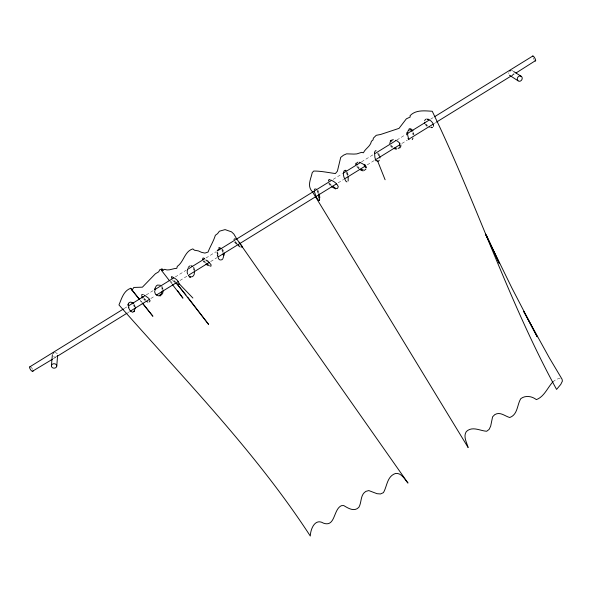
<?xml version="1.0" encoding="UTF-8"?>
<svg xmlns="http://www.w3.org/2000/svg" width="592" height="592" viewBox="0 0 592 592"><rect width="100%" height="100%" fill="white"/><g stroke="black" fill="none" stroke-linecap="round" stroke-linejoin="round"><path stroke-width="0.44" stroke-dasharray="2.96 2.22" d="M162.223 290.435L161.89 288.008M552.913 381.847L555.385 379.946L557.967 378.806L560.358 378.503M124.202 308.521L127.347 306.575M146.202 294.927L154.061 290.065M175.276 276.96L186.273 270.159M205.92 258.023L216.132 251.711M333.2 179.369L342.627 173.545M361.483 161.89L373.271 154.608M396.84 140.045L405.483 134.702M430.621 119.17L433.766 117.223M53.228 358.774L56.373 356.828M127.99 312.606L129.567 311.629M150.812 298.509L154.749 296.081M179.931 280.527L187.013 276.153M210.626 261.575L216.924 257.69M338.121 182.847L343.626 179.443M367.24 164.865L374.322 160.491M401.864 143.479L407.377 140.082M434.128 123.558L435.705 122.588M512.043 75.443L514.404 73.985M144.026 299.012L145.484 300.196M143.708 299.382L145.218 300.595M393.095 147.127L390.683 144.759M391.327 146.394L392.355 147.179M392.089 147.6L389.788 145.203M175.624 281.955L174.189 280.578M145.758 299.789L143.153 297.458M427.698 125.622L426.107 124.187M426.936 125.645L425.715 124.505M427.15 126.488L424.383 123.676M359.263 167.987L357.25 165.819M357.908 167.477L358.959 168.372M358.656 168.757L356.362 166.263M237.17 243.608L235.113 241.425M236.859 243.978L234.691 241.669M236.556 244.348L234.269 241.913M331.402 185.296L329.529 183.15M331.076 185.659L329.093 183.387M205.994 262.841L203.944 260.635M173.826 280.904L174.721 281.785M174.381 282.132L172.265 279.838M203.522 260.865L204.684 262.256M203.16 261.176L204.336 262.574M140.452 300.743L141.584 302.157M140.393 300.477L141.532 301.913M170.096 281.533L171.769 283.701M328.664 183.616L329.84 185.17M170.607 280.956L172.22 283.205M133.984 304.732L134.754 306.819M133.555 304.976L134.258 306.9M134.414 304.488L135.25 306.73M162.215 286.602L163.222 289.629M161.505 286.306L162.748 289.703M347.127 172.08L348.533 175.809M346.35 172.672L347.622 176.105M193.917 267.399L194.812 269.945M193.214 267.118L194.331 270.048M222.599 249.188L223.473 250.89M222.178 249.439L223.31 252.214M221.763 249.698L222.836 252.347M317.497 190.506L318.859 194.102M317.083 190.779L318.2 193.577M317.911 190.232L318.755 191.971M346.742 172.376L348.081 175.957M378.628 153.01L379.694 156.133M377.541 152.98L378.725 156.281M378.695 154.349L379.035 155.585M193.569 268.864L193.85 270.152M413.941 134.695L413.66 132.638M413.445 134.695L413.179 132.741M412.95 134.702L412.691 132.837M56.203 356.85A2.627 2.198 2.7 0 1 53.576 356.702M54.679 352.684A2.627 2.198 2.7 0 1 57.52 354.268M30.902 367.181A2.701 0.947 55.3 0 1 32.582 369.275M534.058 59.533A2.797 0.673 61.1 0 1 533.133 57.838M513.501 73.489A2.716 2.338 -58.6 0 1 511.754 75.539M508.713 73.645A2.716 2.338 -58.6 0 1 508.794 72.735M511.399 70.492A2.716 2.338 -58.6 0 1 512.909 71.055"/><path stroke-width="0.89" d="M356.791 163.407L356.739 164.539M217.168 253.095L217.175 252.155M163.192 290.561L162.622 293.558L160.047 296.052M433.61 126.355C433.825 122.929 430.687 120.228 427.764 119.051M128.538 304.184L128.101 304.547L128.553 304.295M355.762 164.731L355.836 163.229M319.236 199.238L319.325 197.861M56.758 366.085A2.686 2.235 2.2 0 0 52.866 363.932A2.686 2.235 2.2 0 0 52.614 367.795A2.686 2.235 2.2 0 0 56.758 366.085L57.557 355.947M51.4 365.789L52.377 354.726M389.721 143.501L390.565 141.037M154.949 290.946L155.126 289.103M406.837 132.652L406.63 134.843M407.784 132.956L407.607 134.828L408.458 138.262M171.835 278.307L171.458 276.76L171.902 276.664C174.847 278.307 179.191 280.467 179.08 284.338L177.644 284.153M223.754 255.063L223.191 257.927M399.763 146.32L399.615 143.671M532.711 56.425L532.763 56.048A2.908 0.703 61.1 0 1 533.843 56.669L534.361 57.372A2.797 0.673 61.1 0 1 535.708 60.495L515.98 73.016M141.562 295.408L141.688 294.69L143.308 294.564M134.887 308.639L134.243 311.473L132.482 312.258L130.166 310.719L128.434 307.544M169.534 280.808L161.712 270.677L162.03 268.983L159.796 269.656L158.686 271.802L155.393 273.785L142.406 287.179L133.851 287.438L131.957 290.161L139.32 299.337M348.155 180.989L348.177 176.608M194.272 273.852L194.487 270.633M187.538 269.02L187.176 272.202L187.568 274.089M413.001 138.091L412.224 139.638M217.249 250.808L217.464 250.016M162.208 291.493L160.943 294.298L159.67 295.127M319.576 199.719L319.192 200.525M407.311 132.808L408.547 129.803M379.324 160.195L378.503 161.239L376.549 160.61M154.638 289.051L156.295 285.906L157.539 285.07L160.328 285.263M133.822 311.237L134.488 311.192L133.851 311.155M202.797 258.134L202.775 259.614M194.139 274.473L193.34 275.924L191.778 276.908M188.226 267.443L189.618 265.986M233.892 239.383L234.943 238.694L236.497 239.693M424.516 120.502L426.307 118.955M399.815 147.97L400.717 146.668L400.925 144.899M366.011 168.994L364.25 170.429M328.471 180.982L328.96 180.301M314.293 189.655L314.789 189.003M222.925 258.623L222.007 259.703L220.416 259.992M552.913 381.847C547.474 387.701 544.248 396.721 536.359 399.63C532.001 396.152 525.459 395.13 520.797 398.653C517.008 404.721 517.896 414.622 509.734 417.515C504.865 416.191 500.262 411.381 494.779 414.615L492.596 416.82L490.679 426.122L489.133 429.378L486.705 431.25C480.038 430.88 472.386 425.818 466.318 431.561C462.996 436.511 466.792 442.55 468.139 447.545L312.539 191.897C306.686 186.066 310.896 179.124 312.213 172.672L313.723 171.051C320.975 170.97 328.308 172.627 335.398 173.552L337.41 171.155L340.711 157.398L343.523 155.193L346.579 153.839L353.935 154.083L356.821 153.905L361.594 152.351L363.392 152.803C365.323 148.481 370.599 146.394 371.421 141.266L373.027 139.904L373.367 138.151L376.231 135.316L380.641 134.465L399.038 128.36L406.356 118.822L410.219 117.024L410.041 115.714C415.836 109.572 424.671 110.837 432.234 111.252C476.471 202.701 507.795 300.085 556.569 389.418L560.757 384.437L562.4 381.093L562.052 379.191L549.317 357.805L523.794 311.547L537.225 336.811L511.806 287.83L485.433 233.951L499.226 263.203L486.417 235.231M218.285 249.41L220.113 248.499M218.611 247.944L219.928 247.523M408.791 130.247L410.212 129.604L412.165 131.291M52.436 359.255L32.331 371.347A2.701 0.947 55.3 0 1 30.096 368.912L29.748 368.128A2.812 0.984 55.3 0 1 29.918 366.781L123.417 309.002M128.915 305.605L144.633 295.896M154.845 289.584L173.7 277.929M187.849 269.19L204.344 258.993M217.701 250.742L234.987 240.063M236.556 239.087L330.839 180.826M343.412 173.056L359.914 162.859M374.84 153.639L395.271 141.014M407.836 133.244L429.052 120.139M434.55 116.735L532.763 56.048M57.158 356.34L127.206 313.087M130.351 311.148L149.236 299.485M156.325 295.105L178.355 281.503M188.589 275.184L209.05 262.545M218.492 256.713L336.545 183.816M345.203 178.473L365.664 165.834M375.89 159.522L399.504 144.936M408.946 139.105L433.344 124.046M436.496 122.1L511.259 75.931M399.393 147.719L398.031 148.518M390.306 140.6L393.317 139.616M390.816 141.466L391.978 140.815M139.261 299.041L130.721 288.274C123.521 290.798 121.663 298.701 118.955 304.924C185.015 379.946 255.566 451.933 310.304 536.041C310.467 529.248 314.922 517.896 323.417 523.136C335.538 527.494 333.185 509.157 341.525 505.642L343.737 505.568C348.185 508.247 354.216 512.095 358.819 507.359C361.897 502.327 360.04 494.912 365.9 491.367L368.786 490.576L377.037 493.691L380.464 493.965L383.416 492.662C387.205 486.195 386.953 476.19 395.671 473.422C401.583 472.786 404.617 479.387 407.999 483.072L256.321 267.007L236.645 238.805L233.892 234.099L231.539 231.857L225.071 229.607L219.366 231.22L217.582 233.655L215.362 235.276C213.564 241.196 210.175 246.479 208.036 252.081L204.913 253.08L201.606 252.37L198.387 250.904L194.479 250.216L192.814 248.899C184.445 251.43 184.016 261.753 177.274 266.385L176.816 268.324C172.649 268.361 168.72 271.203 164.517 269.33L161.712 270.677M149.325 301.927L150.109 300.854L148.91 298.472L144.522 295.149M328.664 179.894L329.87 179.369M432.153 127.569L430.761 127.48M356.902 162.593L358.042 162.164M409.146 128.767L410.759 128.767L413.009 130.736M159.862 295.586L158.345 295.83L155.548 294.416L154.564 291.59M344.944 170.644L344.174 170.755C342.109 173.782 344.255 178.606 346.061 181.404L346.942 181.899M210.212 266.134L210.967 266.126L211.07 264.728L207.622 260.769M363.347 169.897L361.253 169.334M363.192 170.888L360.891 170.267M376.149 150.797L375.372 150.723L374.492 152.344L374.936 157.709L375.594 159.411M29.918 366.781L30.355 366.848M241.603 247.153L242.35 247.36M394.768 147.904L396.462 148.222M396.359 149.236L393.436 148.37M335.753 188.448L337.529 188.411L338.269 186.665C337.122 183.365 333.814 181.307 330.736 180.012M335.612 188.922L331.357 186.635M429.17 126.925L429.6 127.021M192.104 266.074L190.839 265.697M203.433 257.971L204.58 258.489M359.551 162.201L364.48 164.82M189.425 277.145L190.728 277.537M189.677 276.227L191.068 276.649M220.468 248.174L221.142 248.388M132.068 302.549L130.743 302.09L129.211 302.468L128.072 304.236L128.072 305.79M395.352 140.289L397.247 140.963L400.059 143.405M209.346 265.786L207.651 264.802M146.757 301.58L147.889 302.098M335.079 187.79L332.475 186.243M315.617 188.87L316.565 189.373M359.958 169.12L361.068 169.8M345.195 170.215L346.157 170.807M513.627 71.514L521.537 76.538A2.775 2.375 -57.9 0 1 520.331 81.104A2.775 2.375 -57.9 0 1 517.341 78.255A2.775 2.375 -57.9 0 1 521.537 76.538M509.401 75.169L517.941 80.734M318.496 200.288L316.172 197.092L314.234 191.024M238.731 246.006L240.211 247.005M187.657 297.088L208.576 324.386L176.616 283.427M237.903 244.814L238.976 245.591M206.882 263.61L207.984 264.469M205.853 264.01L207.429 265.231M132.001 303.141L132.934 303.866M132.667 302.423L133.711 303.237M205.816 259.94L207.311 261.146M174.988 282.695L176.187 283.723M188.389 275.643L189.551 276.686M219.713 259.844L218.618 258.859L217.323 255.241M179.169 283.738L192.881 298.028M239.131 242.18L242.639 247.101M176.497 283.353L185.992 295.001M142.154 302.86L152.914 316.269L142.672 303.348M375.165 159.677L376.194 160.965M172.331 284.426L182.95 298.176L177.585 290.687M364.132 165.161L365.597 167.765M364.835 164.472L366.596 167.617M408.006 138.454L408.946 139.712M162.03 268.983L163.103 270.477M130.721 288.274L131.957 290.161M141.481 296.673L142.354 298.028M142.391 296.266L143.153 297.458M377.689 161.187L385.096 179.746M424.516 122.211L424.834 123.425M128.568 305.783L128.908 307.433M379.724 156.347L379.983 157.997M319.347 194.006L319.813 197.846M318.474 194.842L318.829 197.876M224.028 252.91L224.242 255.034M223.132 253.776L223.265 255.093M217.656 253.065L217.812 255.152M135.294 307.374L135.383 308.661M57.424 355.77A2.627 2.198 2.7 0 1 56.928 356.406M53.08 353.35A2.627 2.198 2.7 0 1 53.805 352.899M33.078 370.718A2.812 0.984 55.3 0 1 32.76 371.406M535.656 60.865A2.916 0.703 61.1 0 1 535.05 60.732M509.779 71.158A2.716 2.338 -58.6 0 1 510.556 70.677M319.636 199.504L319.377 200.377L319.636 199.504M431.864 127.184L431.768 127.672L431.864 127.184M427.972 119.288L427.513 119.48L427.964 119.288"/></g></svg>
